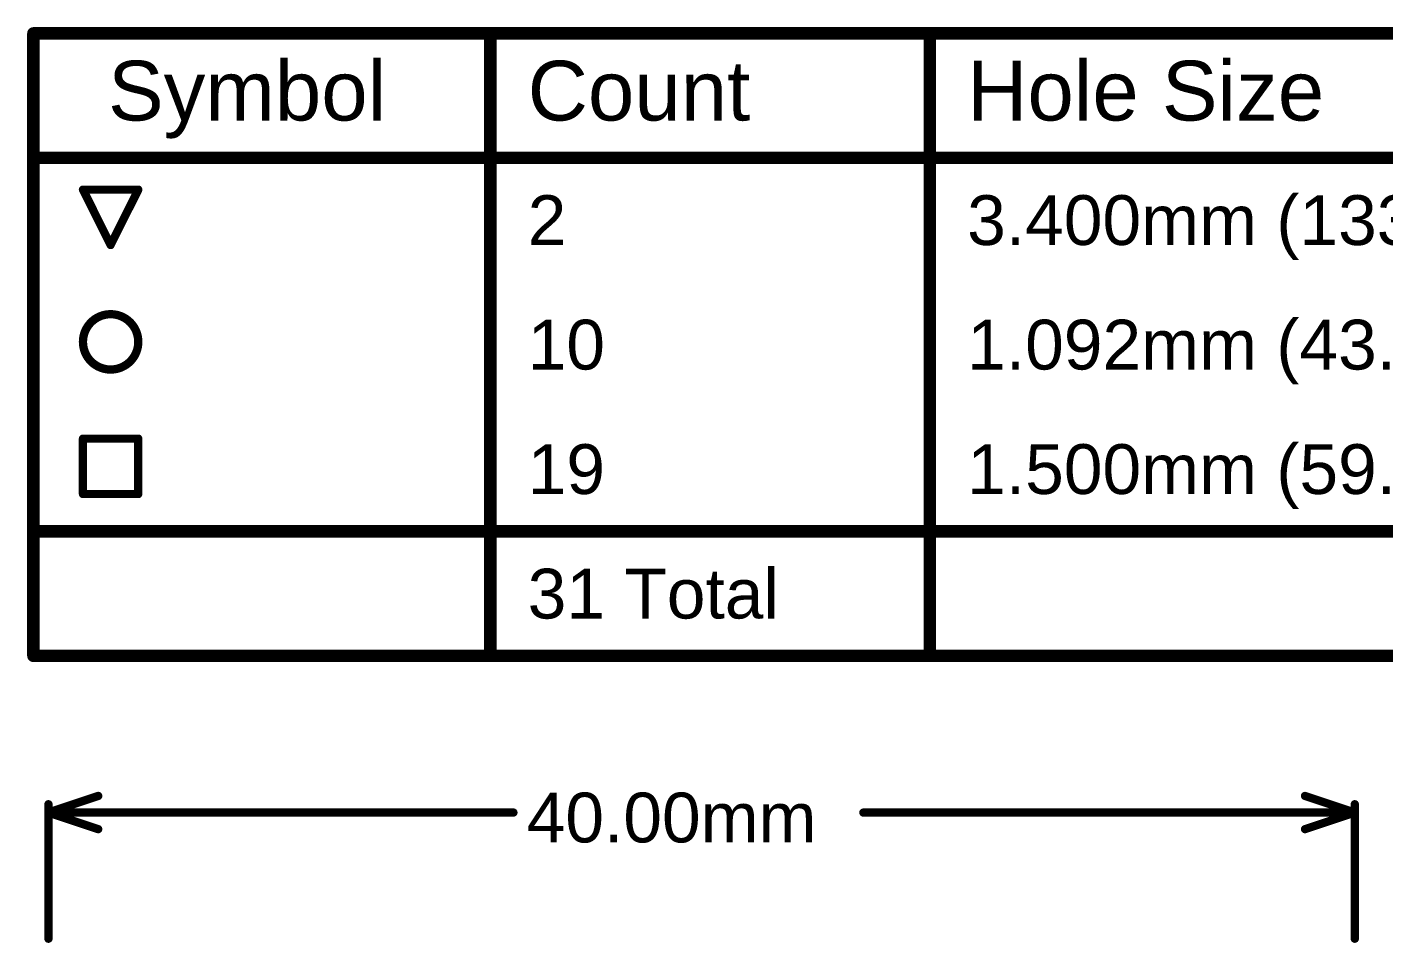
# Model space of a CAD drawing. Header units: millimetres. Extents: x -0.5 to 10.6, y -0.4 to 3.5.
# Drawn here: x -0.263 to 1.373, y 2.351 to 3.454 of the extents above; entities that cross this region are included whole.
import ezdxf

# ---------------------------------------------------------------- set-up
doc = ezdxf.new("R2010")
doc.units = ezdxf.units.MM
doc.header["$MEASUREMENT"] = 0
doc.layers.add('DrillDrawing', color=1, linetype='Continuous')
doc.layers.add('Mechanical1', color=6, linetype='Continuous')
doc.styles.add('Arial', font='', dxfattribs={"height": 0.2})
doc.styles.get('Arial').set_extended_font_data('Arial')

msp = doc.modelspace()

# ---------------------------------------------------------------- linework, layer by layer
at = {"layer": 'DrillDrawing'}
for points, const_width in [([(-0.2555, 3.4465), (10.6155, 3.4465)], 0.015), ([(-0.2555, 2.6965), (-0.2555, 3.4465)], 0.015), ([(0.2954, 2.6965), (0.2954, 3.4465)], 0.015), ([(0.8252, 2.6965), (0.8252, 3.4465)], 0.015), ([(-0.2555, 3.2965), (10.6155, 3.2965)], 0.015), ([(-0.1957, 3.2582), (-0.129, 3.2582)], 0.01), ([(-0.1957, 3.2582), (-0.1624, 3.1915)], 0.01), ([(-0.1624, 3.1915), (-0.129, 3.2582)], 0.01), ([(-0.1957, 2.9582), (-0.129, 2.9582)], 0.01), ([(-0.1957, 2.8915), (-0.1957, 2.9582)], 0.01), ([(-0.129, 2.8915), (-0.129, 2.9582)], 0.01), ([(-0.1957, 2.8915), (-0.129, 2.8915)], 0.01), ([(-0.2555, 2.8465), (10.6155, 2.8465)], 0.015), ([(-0.2555, 2.6965), (10.6155, 2.6965)], 0.015)]:
    msp.add_lwpolyline(points, dxfattribs=dict(at, const_width=const_width))
for points, const_width in [([(-0.2592, 3.4465, 1), (-0.2517, 3.4465, 1)], 0.0075), ([(-0.2592, 3.4465, 1), (-0.2517, 3.4465, 1)], 0.0075), ([(0.2916, 3.4465, 1), (0.2991, 3.4465, 1)], 0.0075), ([(0.8215, 3.4465, 1), (0.829, 3.4465, 1)], 0.0075), ([(-0.2592, 3.2965, 1), (-0.2517, 3.2965, 1)], 0.0075), ([(-0.1982, 3.2582, 1), (-0.1932, 3.2582, 1)], 0.005), ([(-0.1982, 3.2582, 1), (-0.1932, 3.2582, 1)], 0.005), ([(-0.1315, 3.2582, 1), (-0.1265, 3.2582, 1)], 0.005), ([(-0.1315, 3.2582, 1), (-0.1265, 3.2582, 1)], 0.005), ([(-0.1649, 3.1915, 1), (-0.1599, 3.1915, 1)], 0.005), ([(-0.1649, 3.1915, 1), (-0.1599, 3.1915, 1)], 0.005), ([(-0.129, 3.0748, 1), (-0.1957, 3.0748, 1)], 0.01), ([(-0.1982, 3.0748, 1), (-0.1932, 3.0748, 1)], 0.005), ([(-0.1315, 3.0748, 1), (-0.1265, 3.0748, 1)], 0.005), ([(-0.1982, 2.9582, 1), (-0.1932, 2.9582, 1)], 0.005), ([(-0.1982, 2.9582, 1), (-0.1932, 2.9582, 1)], 0.005), ([(-0.1315, 2.9582, 1), (-0.1265, 2.9582, 1)], 0.005), ([(-0.1315, 2.9582, 1), (-0.1265, 2.9582, 1)], 0.005), ([(-0.1982, 2.8915, 1), (-0.1932, 2.8915, 1)], 0.005), ([(-0.1982, 2.8915, 1), (-0.1932, 2.8915, 1)], 0.005), ([(-0.1315, 2.8915, 1), (-0.1265, 2.8915, 1)], 0.005), ([(-0.1315, 2.8915, 1), (-0.1265, 2.8915, 1)], 0.005), ([(-0.2592, 2.8465, 1), (-0.2517, 2.8465, 1)], 0.0075), ([(-0.2592, 2.6965, 1), (-0.2517, 2.6965, 1)], 0.0075), ([(-0.2592, 2.6965, 1), (-0.2517, 2.6965, 1)], 0.0075), ([(0.2916, 2.6965, 1), (0.2991, 2.6965, 1)], 0.0075), ([(0.8215, 2.6965, 1), (0.829, 2.6965, 1)], 0.0075)]:
    msp.add_lwpolyline(points, format="xyb", close=True, dxfattribs=dict(at, const_width=const_width))
at = {"layer": 'Mechanical1', "const_width": 0.01}
for points in [[(-0.2373, 2.5077), (-0.1773, 2.5277)], [(-0.2373, 2.3557), (-0.2373, 2.5177)], [(1.2775, 2.5277), (1.3375, 2.5077)], [(1.3375, 2.3557), (1.3375, 2.5177)], [(-0.2373, 2.5077), (-0.1773, 2.4877)], [(-0.2373, 2.5077), (0.3232, 2.5077)], [(0.7451, 2.5077), (1.3375, 2.5077)], [(1.2775, 2.4877), (1.3375, 2.5077)]]:
    msp.add_lwpolyline(points, dxfattribs=at)
at = {"layer": 'Mechanical1', "const_width": 0.005}
for points in [[(-0.2398, 2.5177, 1), (-0.2348, 2.5177, 1)], [(-0.1798, 2.5277, 1), (-0.1748, 2.5277, 1)], [(1.275, 2.5277, 1), (1.28, 2.5277, 1)], [(1.335, 2.5177, 1), (1.34, 2.5177, 1)], [(-0.2398, 2.5077, 1), (-0.2348, 2.5077, 1)], [(-0.2398, 2.5077, 1), (-0.2348, 2.5077, 1)], [(-0.2398, 2.5077, 1), (-0.2348, 2.5077, 1)], [(0.3207, 2.5077, 1), (0.3257, 2.5077, 1)], [(0.7426, 2.5077, 1), (0.7476, 2.5077, 1)], [(1.335, 2.5077, 1), (1.34, 2.5077, 1)], [(1.335, 2.5077, 1), (1.34, 2.5077, 1)], [(1.335, 2.5077, 1), (1.34, 2.5077, 1)], [(-0.1798, 2.4877, 1), (-0.1748, 2.4877, 1)], [(1.275, 2.4877, 1), (1.28, 2.4877, 1)], [(-0.2398, 2.3557, 1), (-0.2348, 2.3557, 1)], [(1.335, 2.3557, 1), (1.34, 2.3557, 1)]]:
    msp.add_lwpolyline(points, format="xyb", close=True, dxfattribs=at)

# ---------------------------------------------------------------- texts
at = {"layer": 'DrillDrawing', "style": 'Arial'}
for s, height, p in [('Symbol', 0.072, (-0.1655, 3.3415)), ('Count', 0.072, (0.3404, 3.3415)), ('Hole Size', 0.072, (0.8702, 3.3415)), ('2', 0.06, (0.3404, 3.1915)), ('3.400mm (133.86mil)', 0.06, (0.8702, 3.1915)), ('10', 0.06, (0.3404, 3.0415)), ('1.092mm (43.00mil)', 0.06, (0.8702, 3.0415)), ('19', 0.06, (0.3404, 2.8915)), ('1.500mm (59.06mil)', 0.06, (0.8702, 2.8915)), ('31 Total', 0.06, (0.3404, 2.7415))]:
    msp.add_text(s, height=height, dxfattribs=at).set_placement(p)
at = {"layer": 'Mechanical1', "style": 'Arial'}
msp.add_text('40.00mm', height=0.06, dxfattribs=at).set_placement((0.3392, 2.4717))

doc.saveas('drawing.dxf')
